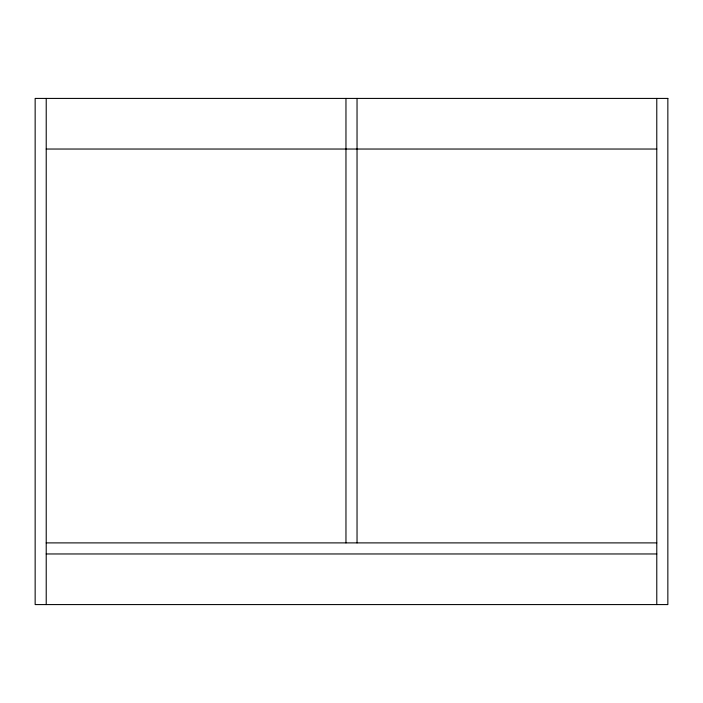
<?xml version="1.0" encoding="UTF-8"?>
<svg xmlns="http://www.w3.org/2000/svg" width="703" height="703" viewBox="0 0 703 703"><rect width="100%" height="100%" fill="white"/><g stroke="black" fill="none" stroke-linecap="round" stroke-linejoin="round"><path stroke-width="1.05" d="M46.222 149.036L656.778 149.036M46.222 542.892L656.778 542.892M46.222 553.964L656.778 553.964M656.778 98.42L656.778 604.58M357.036 98.42L357.036 542.892M345.964 98.42L345.964 542.892M46.222 98.42L46.222 604.58M667.85 98.42L35.15 98.42L35.15 604.58L667.85 604.58L667.85 98.42"/></g></svg>
